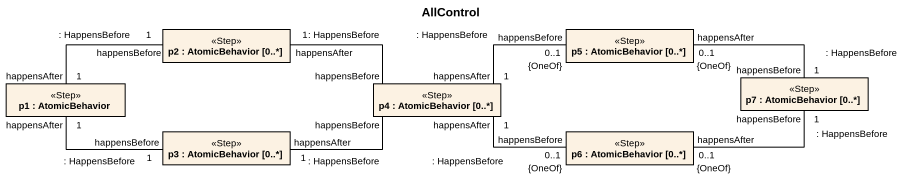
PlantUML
@startuml
title AllControl
rectangle "p2 : AtomicBehavior [0..*]" as p2 <<Step>>
rectangle "p5 : AtomicBehavior [0..*]" as p5 <<Step>>
rectangle "p1 : AtomicBehavior" as p1 <<Step>>
rectangle "p4 : AtomicBehavior [0..*]" as p4 <<Step>>
rectangle "p7 : AtomicBehavior [0..*]" as p7 <<Step>>
rectangle "p3 : AtomicBehavior [0..*]" as p3 <<Step>>
rectangle "p6 : AtomicBehavior [0..*]" as p6 <<Step>>
p2 "happensAfter\n1" -right- "happensBefore" p4 : : HappensBefore
p5 "happensAfter\n0..1\n{OneOf}" -right- "happensBefore\n1" p7 : : HappensBefore
p1 "happensAfter\n1" -right- "happensBefore\n1" p2 : : HappensBefore
p1 "happensAfter\n1" -right- "happensBefore\n1" p3 : : HappensBefore
p4 "happensAfter\n1" -right- "happensBefore\n0..1\n{OneOf}" p5 : : HappensBefore
p4 "happensAfter\n1" -right- "happensBefore\n0..1\n{OneOf}" p6 : : HappensBefore
p3 "happensAfter\n1" -right- "happensBefore" p4 : : HappensBefore
p6 "happensAfter\n0..1\n{OneOf}" -right- "happensBefore\n1" p7 : : HappensBefore
@enduml
